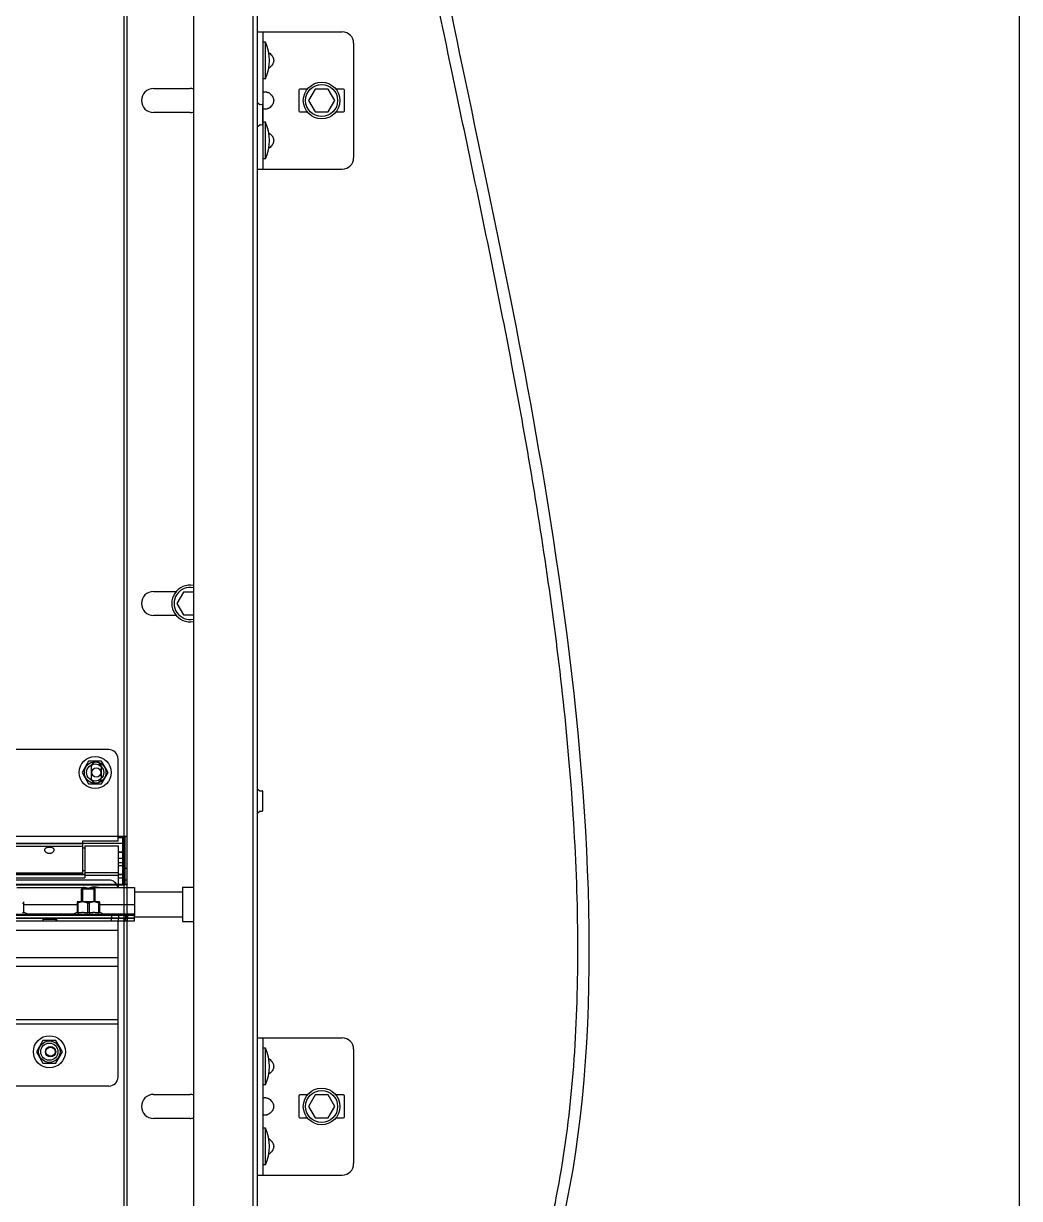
# Model space of a CAD drawing. Header units: millimetres. Extents: x 21899 to 38731, y -5425 to 3612.
# Drawn here: x 25082 to 25517, y -4914 to -4400 of the extents above; entities that cross this region are included whole.
import ezdxf

# ---------------------------------------------------------------- set-up
doc = ezdxf.new("R2010")
doc.units = ezdxf.units.MM

msp = doc.modelspace()

# ---------------------------------------------------------------- linework, layer by layer
at = {"color": 7, "linetype": 'Continuous'}
for p, q in [((25517.11, -4530.44), (25517.11, -2487.45)), ((25156.07, -2795.66), (25156.07, -5410.33)), ((25182.07, -2795.66), (25182.07, -5410.47)), ((25184.07, -5410.47), (25184.07, -3294.95)), ((25127.07, -5103.43), (25127.07, -4233.21)), ((25184.07, -4403.8), (25221.07, -4403.8)), ((25186.57, -4463.8), (25186.57, -4403.8)), ((25187.57, -4408.3), (25186.57, -4408.3)), ((25187.57, -4424.3), (25187.57, -4408.3)), ((25226.07, -4408.8), (25226.07, -4458.8)), ((25187.57, -4424.3), (25186.57, -4424.3)), ((25138.57, -4428.55), (25154.57, -4428.55)), ((25202.07, -4429.3), (25202.07, -4438.3)), ((25205.83, -4428.8), (25202.57, -4428.8)), ((25209.19, -4428.8), (25206.3, -4433.8)), ((25214.96, -4428.8), (25209.19, -4428.8)), ((25217.85, -4433.8), (25214.96, -4428.8)), ((25221.57, -4428.8), (25218.32, -4428.8)), ((25222.07, -4438.3), (25222.07, -4429.3)), ((25184.4, -4434.94), (25185.11, -4435.49)), ((25185.25, -4435.53), (25186.06, -4435.46)), ((25186.27, -4435.66), (25186.27, -4444.22)), ((25206.3, -4433.8), (25209.19, -4438.8)), ((25214.96, -4438.8), (25217.85, -4433.8)), ((25154.57, -4439.05), (25138.57, -4439.05)), ((25202.57, -4438.8), (25205.83, -4438.8)), ((25209.19, -4438.8), (25214.96, -4438.8)), ((25218.32, -4438.8), (25221.57, -4438.8)), ((25184.4, -4444.94), (25185.11, -4444.39)), ((25185.25, -4444.35), (25186.06, -4444.42)), ((25187.57, -4443.3), (25186.57, -4443.3)), ((25187.57, -4459.3), (25187.57, -4443.3)), ((25187.57, -4459.3), (25186.57, -4459.3)), ((25184.07, -4463.8), (25221.07, -4463.8)), ((25517.11, -5410.39), (25517.11, -4530.44)), ((25138.57, -4648.34), (25148.54, -4648.34)), ((25151.69, -4648.59), (25148.8, -4653.59)), ((25156.07, -4648.59), (25151.69, -4648.59)), ((25148.8, -4653.59), (25151.69, -4658.59)), ((25148.54, -4658.84), (25138.57, -4658.84)), ((25151.69, -4658.59), (25156.07, -4658.59)), ((25119.07, -4717.47), (25067.07, -4717.47)), ((25110.22, -4722.53), (25107.37, -4727.47)), ((25115.92, -4722.53), (25110.22, -4722.53)), ((25118.77, -4727.47), (25115.92, -4722.53)), ((25123.07, -4757.47), (25123.07, -4721.47)), ((25107.37, -4727.47), (25110.22, -4732.4)), ((25111.32, -4725.22), (25111.32, -4729.72)), ((25115.82, -4729.72), (25115.82, -4725.22)), ((25115.92, -4732.4), (25118.77, -4727.47)), ((25110.22, -4732.4), (25115.92, -4732.4)), ((25184.4, -4734.94), (25185.11, -4735.49)), ((25185.25, -4735.53), (25186.06, -4735.46)), ((25186.27, -4735.66), (25186.27, -4744.22)), ((25184.4, -4744.94), (25185.11, -4744.39)), ((25185.25, -4744.35), (25186.06, -4744.42)), ((25127.07, -4755.47), (25063.57, -4755.47)), ((25123.07, -4757.47), (25107.57, -4757.47)), ((25107.57, -4757.47), (25107.57, -4771.47)), ((25108.57, -4759.47), (25123.07, -4759.47)), ((25108.57, -4759.47), (25108.57, -4773.47)), ((25127.07, -4755.47), (25123.07, -4755.47)), ((25123.07, -4759.47), (25123.07, -4777.67)), ((25125.07, -4755.47), (25125.07, -4776.38)), ((25125.57, -4776.27), (25125.57, -4755.47)), ((25108.57, -4760.47), (25107.57, -4760.47)), ((25125.07, -4762.42), (25123.07, -4762.42)), ((25125.07, -4766.97), (25123.07, -4766.97)), ((25127.07, -4769.47), (25126.07, -4769.47)), ((25127.07, -4769.47), (25126.07, -4769.47)), ((25108.57, -4772.05), (25077.57, -4772.05)), ((25077.57, -4773.47), (25108.57, -4773.47)), ((25107.57, -4771.47), (25078.57, -4771.47)), ((25108.57, -4770.47), (25107.57, -4770.47)), ((25125.07, -4772.05), (25123.07, -4772.05)), ((25127.07, -4774.47), (25126.07, -4774.47)), ((25063.57, -4776.47), (25125.57, -4776.47)), ((25107.07, -4778.47), (25107.43, -4778.11)), ((25113.07, -4778.47), (25107.07, -4778.47)), ((25107.07, -4783.97), (25107.07, -4778.47)), ((25112.72, -4778.11), (25107.43, -4778.11)), ((25113.07, -4778.47), (25112.72, -4778.11)), ((25113.07, -4783.97), (25113.07, -4778.47)), ((25127.07, -4776.47), (25123.07, -4776.47)), ((25130.27, -4779.57), (25151.27, -4779.57)), ((25151.27, -4777.57), (25156.07, -4777.57)), ((25151.27, -4777.57), (25151.27, -4792.57)), ((25081.38, -4784.54), (25081.78, -4784.54)), ((25081.75, -4783.97), (25081.79, -4784)), ((25081.78, -4784), (25081.78, -4788.79)), ((25105.19, -4783.97), (25105.16, -4784)), ((25105.16, -4784), (25105.16, -4788.79)), ((25105.57, -4784.54), (25105.16, -4784.54)), ((25114.95, -4783.97), (25105.19, -4783.97)), ((25105.57, -4784.54), (25105.57, -4788.79)), ((25110.48, -4784.54), (25109.67, -4784.54)), ((25109.67, -4784.54), (25109.67, -4788.79)), ((25110.48, -4784.54), (25110.48, -4788.79)), ((25114.58, -4784.54), (25114.98, -4784.54)), ((25114.58, -4784.54), (25114.58, -4788.79)), ((25114.95, -4783.97), (25114.99, -4784)), ((25114.98, -4784), (25114.98, -4788.79)), ((25083.87, -4789.47), (25069.87, -4789.47)), ((25081.78, -4788.79), (25081.38, -4788.79)), ((25083.87, -4789.47), (25081.78, -4788.55)), ((25083.87, -4789.97), (25083.87, -4789.47)), ((25103.07, -4789.47), (25105.16, -4788.55)), ((25117.07, -4789.47), (25103.07, -4789.47)), ((25103.07, -4789.97), (25103.07, -4789.47)), ((25105.57, -4788.79), (25105.16, -4788.79)), ((25110.48, -4788.79), (25109.67, -4788.79)), ((25114.98, -4788.79), (25114.58, -4788.79)), ((25117.07, -4789.47), (25114.98, -4788.55)), ((25117.07, -4789.97), (25117.07, -4789.47)), ((25123.27, -4789.97), (25123.27, -4791.17)), ((25130.27, -4792.47), (25130.27, -4789.97)), ((25130.27, -4790.57), (25151.27, -4790.57)), ((25130.27, -4791.17), (25056.27, -4791.17)), ((25090.22, -4791.27), (25056.27, -4791.27)), ((25090.22, -4791.27), (25090.22, -4791.17)), ((25096.32, -4792.47), (25096.32, -4791.17)), ((25130.27, -4791.27), (25096.32, -4791.27)), ((25107.07, -4791.27), (25107.07, -4791.17)), ((25113.07, -4791.27), (25113.07, -4791.17)), ((25123.27, -4792.47), (25123.27, -4791.27)), ((25151.27, -4792.57), (25156.07, -4792.57)), ((25090.22, -4844.53), (25087.37, -4849.47)), ((25095.92, -4844.53), (25090.22, -4844.53)), ((25098.77, -4849.47), (25095.92, -4844.53)), ((25184.07, -4843.38), (25221.07, -4843.38)), ((25186.57, -4903.38), (25186.57, -4843.38)), ((25087.37, -4849.47), (25090.22, -4854.4)), ((25095.92, -4854.4), (25098.77, -4849.47)), ((25187.57, -4847.88), (25186.57, -4847.88)), ((25187.57, -4863.88), (25187.57, -4847.88)), ((25226.07, -4848.38), (25226.07, -4898.38)), ((25090.22, -4854.4), (25095.92, -4854.4)), ((25187.57, -4863.88), (25186.57, -4863.88)), ((25138.57, -4868.13), (25154.57, -4868.13)), ((25202.07, -4868.88), (25202.07, -4877.88)), ((25205.83, -4868.38), (25202.57, -4868.38)), ((25209.19, -4868.38), (25206.3, -4873.38)), ((25214.96, -4868.38), (25209.19, -4868.38)), ((25217.85, -4873.38), (25214.96, -4868.38)), ((25221.57, -4868.38), (25218.32, -4868.38)), ((25222.07, -4877.88), (25222.07, -4868.88)), ((25206.3, -4873.38), (25209.19, -4878.38)), ((25214.96, -4878.38), (25217.85, -4873.38)), ((25154.57, -4878.63), (25138.57, -4878.63)), ((25187.57, -4882.88), (25186.57, -4882.88)), ((25187.57, -4898.88), (25187.57, -4882.88)), ((25202.57, -4878.38), (25205.83, -4878.38)), ((25209.19, -4878.38), (25214.96, -4878.38)), ((25218.32, -4878.38), (25221.57, -4878.38)), ((25184.07, -4903.38), (25221.07, -4903.38)), ((25187.57, -4898.88), (25186.57, -4898.88))]:
    msp.add_line(p, q, dxfattribs=at)
at = {"color": 9, "linetype": 'Continuous'}
for p, q in [((25125.57, -4233.21), (25125.57, -4755.47)), ((25125.74, -5183.47), (25125.74, -4530.52)), ((25125.57, -4758.48), (25017.57, -4758.48)), ((25107.57, -4758.63), (25078.57, -4758.63)), ((25125.07, -4758.48), (25107.57, -4758.48)), ((25125.07, -4756.04), (25123.07, -4756.04)), ((25107.57, -4759.85), (25078.57, -4759.85)), ((25125.07, -4762.32), (25123.07, -4762.32)), ((25125.07, -4764.97), (25123.07, -4764.97)), ((25125.57, -4762.47), (25125.57, -4777.67)), ((25123.07, -4768.15), (25125.07, -4768.15)), ((25077.57, -4772.08), (25108.57, -4772.08)), ((25077.57, -4773.46), (25108.57, -4773.46)), ((25108.57, -4771.09), (25123.07, -4771.09)), ((25108.57, -4772.31), (25123.07, -4772.31)), ((25123.07, -4772.08), (25125.07, -4772.08)), ((25123.07, -4773.46), (25125.07, -4773.46)), ((25123.07, -4776.38), (25125.07, -4776.38)), ((25125.57, -4776.47), (25125.57, -5103.43)), ((25081.78, -4785.07), (25105.16, -4785.07)), ((25114.98, -4785.07), (25130.27, -4785.07)), ((25083.19, -4789.17), (25103.76, -4789.17)), ((25116.39, -4789.17), (25130.27, -4789.17)), ((25120.27, -4789.97), (25120.27, -4791.17)), ((25126.27, -4789.97), (25126.27, -4791.17)), ((25127.27, -4789.97), (25127.27, -4791.17)), ((25095.92, -4791.69), (25090.22, -4791.69)), ((25120.27, -4792.47), (25120.27, -4791.27)), ((25126.27, -4792.47), (25126.27, -4791.27)), ((25127.27, -4792.47), (25127.27, -4791.27)), ((25123.07, -4796.47), (25063.07, -4796.47)), ((25123.07, -4808.47), (25063.07, -4808.47)), ((25123.07, -4812.21), (25063.07, -4812.21)), ((25123.07, -4835.6), (25063.07, -4835.6)), ((25123.07, -4837.47), (25063.07, -4837.47))]:
    msp.add_line(p, q, dxfattribs=at)
at = {"color": 3, "linetype": 'Continuous'}
for p, q in [((25126.07, -4755.47), (25126.07, -4776.17)), ((25126.07, -4755.47), (25126.07, -4776.47)), ((25125.07, -4762.47), (25126.07, -4762.47)), ((25119.07, -4774.47), (25067.07, -4774.47)), ((25063.57, -4776.27), (25125.57, -4776.27)), ((25078.77, -4777.67), (25107.77, -4777.67)), ((25111.77, -4777.67), (25130.27, -4777.67)), ((25130.27, -4777.67), (25130.27, -4789.97)), ((25130.27, -4789.97), (25056.27, -4789.97)), ((25130.27, -4792.47), (25063.07, -4792.47)), ((25095.92, -4791.27), (25090.22, -4791.27)), ((25090.22, -4791.27), (25090.22, -4792.47)), ((25095.92, -4791.27), (25095.92, -4792.47)), ((25123.07, -4860.47), (25123.07, -4792.47)), ((25119.07, -4864.47), (25067.07, -4864.47))]:
    msp.add_line(p, q, dxfattribs=at)
at = {"color": 2, "linetype": 'Continuous'}
for p, q in [((25107.57, -4778.11), (25107.57, -4783.97)), ((25112.57, -4778.11), (25112.57, -4783.97)), ((25107.57, -4791.17), (25107.57, -4791.27)), ((25112.57, -4791.17), (25112.57, -4791.27))]:
    msp.add_line(p, q, dxfattribs=at)
at = {"color": 7, "linetype": 'Continuous'}
for centre, radius in [((25212.07, -4433.8), 8), ((25212.07, -4433.8), 7), ((25113.07, -4727.47), 7), ((25113.07, -4727.47), 3.75), ((25113.57, -4727.47), 2), ((25093.07, -4849.47), 7), ((25093.07, -4849.47), 3.75), ((25093.57, -4849.47), 2.25), ((25093.57, -4849.47), 2), ((25212.07, -4873.38), 8), ((25212.07, -4873.38), 7)]:
    msp.add_circle(centre, radius, dxfattribs=at)
at = {"color": 9, "linetype": 'Continuous'}
for centre in [(25113.07, -4727.47), (25093.07, -4849.47)]:
    msp.add_circle(centre, 4.7, dxfattribs=at)
at = {"color": 7, "linetype": 'Continuous'}
for centre, radius, start, end in [((25221.07, -4408.8), 5, 0, 90), ((25168.96, -4416.3), 20.26, 336.7411, 23.2589), ((25138.57, -4433.8), 5.25, 90, 270), ((25154.57, -4433.8), 5.25, 73.3353, 90), ((25202.57, -4429.3), 0.5, 90, 180), ((25221.57, -4429.3), 0.5, 0, 90), ((25184.27, -4435.1), 0.2, 52.3058, 180), ((25185.23, -4435.33), 0.2, 232.3058, 275.1944), ((25186.07, -4435.66), 0.2, 0, 95.1944), ((25154.57, -4433.8), 5.25, 270, 286.6647), ((25202.57, -4438.3), 0.5, 180, 270), ((25221.57, -4438.3), 0.5, 270, 0), ((25184.27, -4444.78), 0.2, 180, 307.6942), ((25185.23, -4444.55), 0.2, 84.8056, 127.6942), ((25186.07, -4444.22), 0.2, 264.8056, 0), ((25168.96, -4451.3), 20.26, 336.7411, 23.2589), ((25221.07, -4458.8), 5, 270, 0), ((25154.57, -4653.59), 8, 79.193, 280.807), ((25154.57, -4653.59), 7, 77.626, 282.374), ((25138.57, -4653.59), 5.25, 90, 270), ((25119.07, -4721.47), 4, 0, 90), ((25113.57, -4725.22), 2.25, 0, 180), ((25113.57, -4729.72), 2.25, 180, 0), ((25184.27, -4735.1), 0.2, 52.3058, 180), ((25185.23, -4735.33), 0.2, 232.3058, 275.1944), ((25186.07, -4735.66), 0.2, 0, 95.1944), ((25185.23, -4744.55), 0.2, 84.8056, 127.6942), ((25186.07, -4744.22), 0.2, 264.8056, 0), ((25184.27, -4744.78), 0.2, 180, 307.6942), ((25113.07, -4784.47), 7, 77.0052, 109.3732), ((25221.07, -4848.38), 5, 0, 90), ((25168.96, -4855.88), 20.26, 336.7411, 23.2589), ((25138.57, -4873.38), 5.25, 90, 270), ((25154.57, -4873.38), 5.25, 73.3353, 90), ((25202.57, -4868.88), 0.5, 90, 180), ((25221.57, -4868.88), 0.5, 0, 90), ((25202.57, -4877.88), 0.5, 180, 270), ((25221.57, -4877.88), 0.5, 270, 0), ((25154.57, -4873.38), 5.25, 270, 286.6647), ((25168.96, -4890.88), 20.26, 336.7411, 23.2589), ((25221.07, -4898.38), 5, 270, 0)]:
    msp.add_arc(centre, radius, start, end, dxfattribs=at)
at = {"color": 3, "linetype": 'Continuous'}
for centre, start, end in [((25119.07, -4778.47), 11.5502, 90), ((25119.07, -4860.47), 270, 0)]:
    msp.add_arc(centre, 4, start, end, dxfattribs=at)
for points, knots in [([(25069.92, -5197.53), (25069.62, -5187.73), (25068.68, -5157.82), (25128.02, -5102.37), (25355.56, -5049.27), (25327.13, -4592.71), (25209.24, -4202.13), (25280.59, -3739.34), (25276.33, -3268.05), (25234, -2943.99), (25211.06, -2788.49)], [0, 0, 0, 0, 28.603639, 87.316373, 219.64008, 691.967745, 1092.856311, 1534.223988, 2043.788513, 2514.269853, 2514.269853, 2514.269853, 2514.269853]), ([(25064.93, -5197.69), (25064.78, -5193.02), (25064.63, -5188.26), (25064.88, -5179.75), (25065.18, -5176), (25066.04, -5170.99), (25066.31, -5169.69), (25066.89, -5167.32), (25067.19, -5166.25), (25067.86, -5164.13), (25068.22, -5163.08), (25069.41, -5159.98), (25070.32, -5157.97), (25073.68, -5151.53), (25076.57, -5147.32), (25083.12, -5139.42), (25086.78, -5135.72), (25094.58, -5128.78), (25098.72, -5125.54), (25106.35, -5120.07), (25109.79, -5117.77), (25116.76, -5113.4), (25120.28, -5111.32), (25130.92, -5105.39), (25138.12, -5101.82), (25156.97, -5093.08), (25168.63, -5088.3), (25191.21, -5078.81), (25202.13, -5074.1), (25216.21, -5066.84), (25220.02, -5064.74), (25226.55, -5060.82), (25229.33, -5059.03), (25234.74, -5055.32), (25237.38, -5053.38), (25245.07, -5047.38), (25249.91, -5043.1), (25264.57, -5028.53), (25273.35, -5017.22), (25288.59, -4992.36), (25295.04, -4978.8), (25305.85, -4949.79), (25310.21, -4934.34), (25320.03, -4887.95), (25323.17, -4855.15), (25324.64, -4787.02), (25322.96, -4751.69), (25316.5, -4681.11), (25311.72, -4645.85), (25304.88, -4603.39), (25303.46, -4594.93), (25300.55, -4578.2), (25299.07, -4569.93), (25294.54, -4545.35), (25291.41, -4529.29), (25281.9, -4481.94), (25275.37, -4451.46), (25260.05, -4378.26), (25251.56, -4336.23), (25243.24, -4281.98), (25241.54, -4269.81), (25238.76, -4247.04), (25237.62, -4236.46), (25235.93, -4217.86), (25235.31, -4209.87), (25234.28, -4193.82), (25233.87, -4185.76), (25232.94, -4161.51), (25232.7, -4145.23), (25232.95, -4096.08), (25234.41, -4062.93), (25240.72, -3968.14), (25247.39, -3905.92), (25255.03, -3827.38), (25256.58, -3811), (25259.06, -3783.02), (25260.04, -3771.4), (25261.85, -3748.2), (25262.69, -3736.62), (25265, -3701.9), (25266.26, -3678.8), (25269.28, -3609.64), (25270.25, -3563.7), (25270.31, -3426.23), (25266.55, -3335.06), (25252.87, -3152.79), (25242.97, -3061.7), (25223.78, -2911.89), (25215.52, -2853.17), (25206.88, -2794.45)], [0, 0, 0, 0, 13.614656, 13.614656, 24.237506, 24.237506, 27.949925, 27.949925, 31.063684, 31.063684, 34.177443, 34.177443, 40.404961, 40.404961, 54.673562, 54.673562, 68.942162, 68.942162, 83.210763, 83.210763, 94.643421, 94.643421, 106.076078, 106.076078, 128.941394, 128.941394, 165.933013, 165.933013, 202.924632, 202.924632, 217.211649, 217.211649, 228.325165, 228.325165, 239.438681, 239.438681, 261.665712, 261.665712, 310.591127, 310.591127, 359.516541, 359.516541, 408.441955, 408.441955, 499.721397, 499.721397, 591.000838, 591.000838, 682.28028, 682.28028, 705.283727, 705.283727, 728.287174, 728.287174, 774.294068, 774.294068, 866.307856, 866.307856, 999.972816, 999.972816, 1038.611318, 1038.611318, 1072.030725, 1072.030725, 1097.038945, 1097.038945, 1122.047166, 1122.047166, 1172.063606, 1172.063606, 1272.096487, 1272.096487, 1455.942037, 1455.942037, 1504.41999, 1504.41999, 1538.871883, 1538.871883, 1573.323775, 1573.323775, 1642.227561, 1642.227561, 1780.035131, 1780.035131, 2055.650273, 2055.650273, 2331.265414, 2331.265414, 2508.990496, 2508.990496, 2508.990496, 2508.990496])]:
    msp.add_open_spline(points, degree=3, knots=knots)
at = {"color": 7, "linetype": 'Continuous'}
for points, start_tangent, end_tangent in [([(25188.92, -4412.9), (25189.07, -4413)], (0.016055, -0.009245), (0.015475, -0.010152)), ([(25189.07, -4413), (25189.92, -4413.68), (25190.52, -4414.4), (25190.9, -4415.16), (25191.09, -4415.92), (25191.09, -4416.69), (25190.9, -4417.44), (25190.52, -4418.2), (25189.92, -4418.92), (25189.07, -4419.6)], (0.674512, -0.442515), (-0.674512, -0.442515)), ([(25189.07, -4419.6), (25188.92, -4419.7)], (-0.015475, -0.010152), (-0.016055, -0.009245)), ([(25186.57, -4430.5), (25186.62, -4430.25)], (0, 0.025732), (0.010479, 0.023665)), ([(25186.62, -4430.25), (25186.75, -4430.08), (25186.98, -4429.98), (25187.31, -4429.95), (25187.7, -4429.98), (25188.14, -4430.08), (25188.61, -4430.25), (25189.07, -4430.5)], (0.108524, 0.245076), (0.222816, -0.146179)), ([(25189.07, -4430.5), (25189.92, -4431.18), (25190.52, -4431.9), (25190.9, -4432.66), (25191.09, -4433.42), (25191.09, -4434.19), (25190.9, -4434.94), (25190.52, -4435.7), (25189.92, -4436.42), (25189.07, -4437.1)], (0.674512, -0.442515), (-0.674512, -0.442515)), ([(25189.07, -4437.1), (25188.61, -4437.35), (25188.14, -4437.52), (25187.7, -4437.62), (25187.31, -4437.65), (25186.98, -4437.62), (25186.75, -4437.52), (25186.62, -4437.35)], (-0.222815, -0.146178), (-0.108528, 0.245073)), ([(25188.92, -4447.9), (25189.07, -4448)], (0.016055, -0.009245), (0.015475, -0.010152)), ([(25189.07, -4448), (25189.92, -4448.68), (25190.52, -4449.4), (25190.9, -4450.16), (25191.09, -4450.92), (25191.09, -4451.69), (25190.9, -4452.44), (25190.52, -4453.2), (25189.92, -4453.92), (25189.07, -4454.6)], (0.674512, -0.442515), (-0.674512, -0.442515)), ([(25189.07, -4454.6), (25188.92, -4454.7)], (-0.015475, -0.010152), (-0.016055, -0.009245)), ([(25091.07, -4761.22), (25091.14, -4760.89), (25091.33, -4760.59), (25091.62, -4760.37), (25091.97, -4760.21), (25092.34, -4760.12), (25092.72, -4760.07), (25093.13, -4760.05), (25093.55, -4760.08), (25093.94, -4760.15), (25094.28, -4760.25), (25094.59, -4760.4), (25094.84, -4760.61), (25095.01, -4760.88), (25095.07, -4761.22)], (0, 1), (0, -1)), ([(25091.17, -4761.67), (25091.13, -4761.58), (25091.07, -4761.22)], (-0.374906, 0.927063), (0, 1)), ([(25094.98, -4761.68), (25094.84, -4761.94), (25094.57, -4762.27), (25094.23, -4762.54), (25093.86, -4762.73), (25093.47, -4762.84), (25093.04, -4762.88), (25092.61, -4762.83), (25092.21, -4762.7), (25091.85, -4762.49), (25091.54, -4762.23), (25091.3, -4761.93), (25091.17, -4761.67)], (-0.381296, -0.924453), (-0.374906, 0.927063)), ([(25095.07, -4761.22), (25095.02, -4761.57), (25094.98, -4761.68)], (0, -1), (-0.381296, -0.924453)), ([(25126.08, -4776.45), (25125.57, -4776.47)], (-0.997621, -0.068943), (-1, 0)), ([(25127.07, -4776.17), (25126.96, -4776.29), (25126.63, -4776.39), (25126.16, -4776.45), (25126.08, -4776.45)], (0, -1), (-0.997621, -0.068943)), ([(25109.67, -4784.54), (25109.19, -4784.32), (25108.73, -4784.16), (25108.28, -4784.06), (25107.84, -4784), (25107.4, -4784), (25106.96, -4784.06), (25106.51, -4784.16), (25106.05, -4784.32), (25105.57, -4784.54)], (-0.893808, 0.44845), (-0.893808, -0.44845)), ([(25114.58, -4784.54), (25114.1, -4784.32), (25113.64, -4784.16), (25113.19, -4784.06), (25112.75, -4784), (25112.31, -4784), (25111.87, -4784.06), (25111.42, -4784.16), (25110.96, -4784.32), (25110.48, -4784.54)], (-0.893808, 0.44845), (-0.893808, -0.44845)), ([(25105.57, -4788.79), (25106.09, -4788.68), (25106.6, -4788.61), (25107.11, -4788.56), (25107.62, -4788.55), (25108.13, -4788.56), (25108.64, -4788.61), (25109.15, -4788.68), (25109.67, -4788.79)], (0.9765, 0.215516), (0.9765, -0.215516)), ([(25110.48, -4788.79), (25111, -4788.68), (25111.51, -4788.61), (25112.02, -4788.56), (25112.53, -4788.55), (25113.04, -4788.56), (25113.55, -4788.61), (25114.06, -4788.68), (25114.58, -4788.79)], (0.9765, 0.215516), (0.9765, -0.215516)), ([(25188.92, -4852.49), (25189.07, -4852.59)], (0.016055, -0.009245), (0.015475, -0.010152)), ([(25189.07, -4852.59), (25189.92, -4853.26), (25190.52, -4853.99), (25190.9, -4854.74), (25191.09, -4855.5), (25191.09, -4856.27), (25190.9, -4857.03), (25190.52, -4857.78), (25189.92, -4858.51), (25189.07, -4859.18)], (0.674512, -0.442515), (-0.674512, -0.442515)), ([(25189.07, -4859.18), (25188.92, -4859.28)], (-0.015475, -0.010152), (-0.016055, -0.009245)), ([(25186.57, -4870.09), (25186.62, -4869.83)], (0, 0.025732), (0.010479, 0.023665)), ([(25186.62, -4869.83), (25186.75, -4869.66), (25186.98, -4869.57), (25187.31, -4869.53), (25187.7, -4869.57), (25188.14, -4869.66), (25188.61, -4869.83), (25189.07, -4870.09)], (0.108524, 0.245076), (0.222816, -0.146179)), ([(25189.07, -4870.09), (25189.92, -4870.76), (25190.52, -4871.49), (25190.9, -4872.24), (25191.09, -4873), (25191.09, -4873.77), (25190.9, -4874.53), (25190.52, -4875.28), (25189.92, -4876.01), (25189.07, -4876.68)], (0.674512, -0.442515), (-0.674512, -0.442515)), ([(25189.07, -4876.68), (25188.61, -4876.94), (25188.14, -4877.11), (25187.7, -4877.2), (25187.31, -4877.23), (25186.98, -4877.2), (25186.75, -4877.11), (25186.62, -4876.94)], (-0.222815, -0.146178), (-0.108528, 0.245073)), ([(25188.92, -4887.49), (25189.07, -4887.59)], (0.016055, -0.009245), (0.015475, -0.010152)), ([(25189.07, -4887.59), (25189.92, -4888.26), (25190.52, -4888.99), (25190.9, -4889.74), (25191.09, -4890.5), (25191.09, -4891.27), (25190.9, -4892.03), (25190.52, -4892.78), (25189.92, -4893.51), (25189.07, -4894.18)], (0.674512, -0.442515), (-0.674512, -0.442515)), ([(25189.07, -4894.18), (25188.92, -4894.28)], (-0.015475, -0.010152), (-0.016055, -0.009245))]:
    msp.add_spline(points, degree=3, dxfattribs=dict(at, start_tangent=start_tangent, end_tangent=end_tangent))
at = {"color": 3, "linetype": 'Continuous'}
for points, start_tangent, end_tangent in [([(25126.07, -4762.17), (25126.01, -4762.24), (25125.82, -4762.28), (25125.57, -4762.3)], (0, -1), (-1, 0)), ([(25107.86, -4777.69), (25107.77, -4777.67)], (-0.967488, 0.252916), (-0.269211, -0.963081)), ([(25107.77, -4777.67), (25107.79, -4777.67)], (-0.269295, -0.963058), (0.966761, -0.25568)), ([(25108.85, -4777.88), (25108.64, -4777.85), (25108.45, -4777.82), (25108.28, -4777.79), (25108.13, -4777.75), (25108, -4777.73), (25107.9, -4777.7), (25107.77, -4777.67), (25107.9, -4777.7), (25108, -4777.73), (25108.13, -4777.75), (25108.28, -4777.79), (25108.45, -4777.82), (25108.64, -4777.85)], (-0.991814, 0.127691), (0.987855, -0.155378)), ([(25108.45, -4777.82), (25108.28, -4777.79), (25108.13, -4777.75), (25108, -4777.73), (25107.9, -4777.7), (25107.77, -4777.67), (25107.9, -4777.7), (25108, -4777.73), (25108.13, -4777.75), (25108.28, -4777.79), (25108.45, -4777.82), (25108.64, -4777.85)], (-0.983603, 0.180346), (0.987855, -0.155378)), ([(25108.45, -4777.82), (25108.28, -4777.79), (25108.13, -4777.75), (25108, -4777.73), (25107.9, -4777.7), (25107.77, -4777.67), (25107.9, -4777.7), (25108, -4777.73), (25108.13, -4777.75)], (-0.983603, 0.180346), (0.975429, -0.220316)), ([(25107.9, -4777.7), (25107.86, -4777.69)], (-0.968495, 0.249032), (-0.967488, 0.252916)), ([(25108.99, -4777.9), (25108.85, -4777.88)], (-0.994049, 0.108934), (-0.991814, 0.127691)), ([(25109.3, -4777.93), (25108.99, -4777.9)], (-0.997809, 0.06616), (-0.994049, 0.108934)), ([(25109.77, -4777.94), (25109.3, -4777.93)], (-1, -0.000125), (-0.997809, 0.06616)), ([(25109.77, -4777.94), (25110.25, -4777.93)], (1, -0.000114), (0.997809, 0.066161)), ([(25110.25, -4777.93), (25110.54, -4777.9)], (0.997809, 0.066161), (0.994276, 0.106842)), ([(25110.54, -4777.9), (25110.7, -4777.88), (25110.91, -4777.85), (25111.1, -4777.82), (25111.27, -4777.79), (25111.42, -4777.75), (25111.55, -4777.73), (25111.64, -4777.7), (25111.76, -4777.67), (25111.64, -4777.7), (25111.55, -4777.73), (25111.42, -4777.75), (25111.27, -4777.79), (25111.1, -4777.82), (25110.91, -4777.85), (25110.7, -4777.88)], (0.994276, 0.106842), (-0.991806, -0.127754)), ([(25110.89, -4777.86), (25110.7, -4777.88)], (-0.988177, -0.153317), (-0.991806, -0.127754)), ([(25111.64, -4777.7), (25111.76, -4777.67), (25111.64, -4777.7), (25111.61, -4777.71)], (0.968529, 0.248901), (-0.970087, -0.242758)), ([(25111.64, -4777.7), (25111.67, -4777.69)], (0.968529, 0.248901), (0.967848, 0.251535)), ([(25111.67, -4777.69), (25111.76, -4777.67)], (0.967848, 0.251535), (0.258533, -0.966003)), ([(25125.57, -4776.27), (25125.82, -4776.26), (25126.01, -4776.22)], (1, 0), (0.942444, 0.334365)), ([(25126.01, -4776.22), (25126.07, -4776.17)], (0.942444, 0.334365), (0, 1))]:
    msp.add_spline(points, degree=3, dxfattribs=dict(at, start_tangent=start_tangent, end_tangent=end_tangent))

doc.saveas('drawing.dxf')
